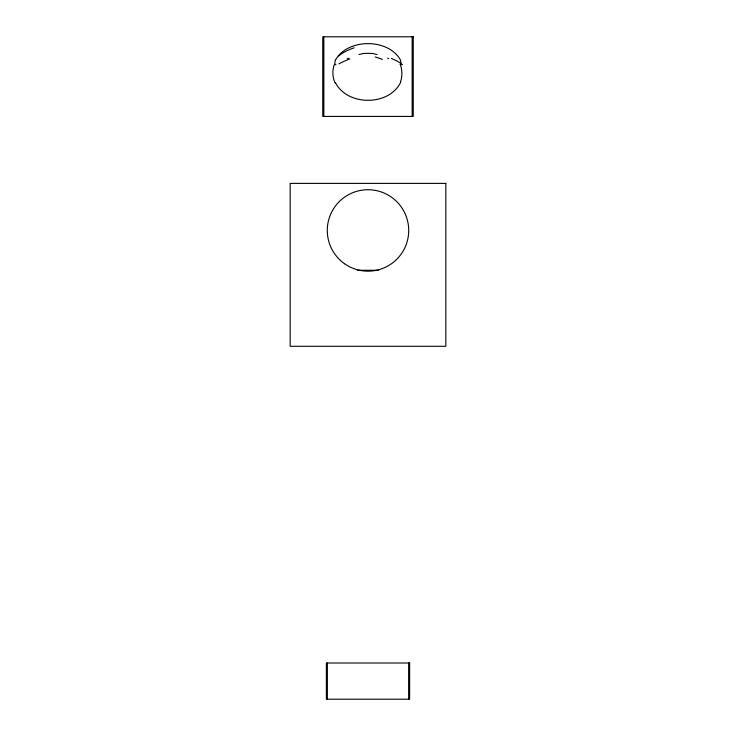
<?xml version="1.0" encoding="UTF-8"?>
<svg xmlns="http://www.w3.org/2000/svg" width="736" height="736" viewBox="0 0 736 736"><rect width="100%" height="100%" fill="white"/><g stroke="black" fill="none" stroke-linecap="round" stroke-linejoin="round"><path stroke-width="1.1" d="M335.754 59.561C348.192 38.3 387.808 38.3 400.246 59.561A9.954 7.967 80.8 0 1 400.881 64.658L399.979 64.326M400.743 82.101C389.427 106.168 347.548 106.343 335.552 82.809M336.021 64.326L335.055 64.676M347.3 58.659L348.413 58.208M358.975 54.501L364.412 53.268M400.467 64.676L400.945 64.676M357.659 270.268L378.341 270.268M371.588 53.268L377.025 54.501M387.587 58.208L388.7 58.659M412.169 36.8L412.169 116.435M408.636 663.007L408.636 699.2M327.364 663.007L327.364 699.2M323.831 36.8L323.831 116.435M334.889 64.704A9.954 8.225 -81.1 0 1 335.607 59.487M335.174 83.085A20.967 17.636 -82.4 0 1 334.291 64.639M400.531 65.173A20.856 16.229 81.5 0 1 400.476 81.926M391.405 58.457A32.54 7.231 13.9 0 1 402.399 64.713M375.268 56.948A33.221 5.741 17.1 0 1 382.435 59.395M364.458 53.572A24.159 23.69 4.6 0 1 371.533 53.59M338.615 55.964A33.221 16.256 -12.7 0 1 354.154 47.812M338.891 63.866A32.54 5.52 -17.2 0 1 349.94 58.862M413.246 36.8L322.754 36.8L322.754 116.435L413.246 116.435L413.246 36.8M445.823 183.393L290.177 183.393L290.177 346.279L445.823 346.279L445.823 183.393M409.63 663.007L326.37 663.007L326.37 699.2L409.63 699.2L409.63 663.007M344.549 263.746A40.719 40.719 0 0 0 408.554 234.112A40.719 40.719 0 0 0 350.888 193.504A40.719 40.719 0 0 0 344.549 263.746"/></g></svg>
